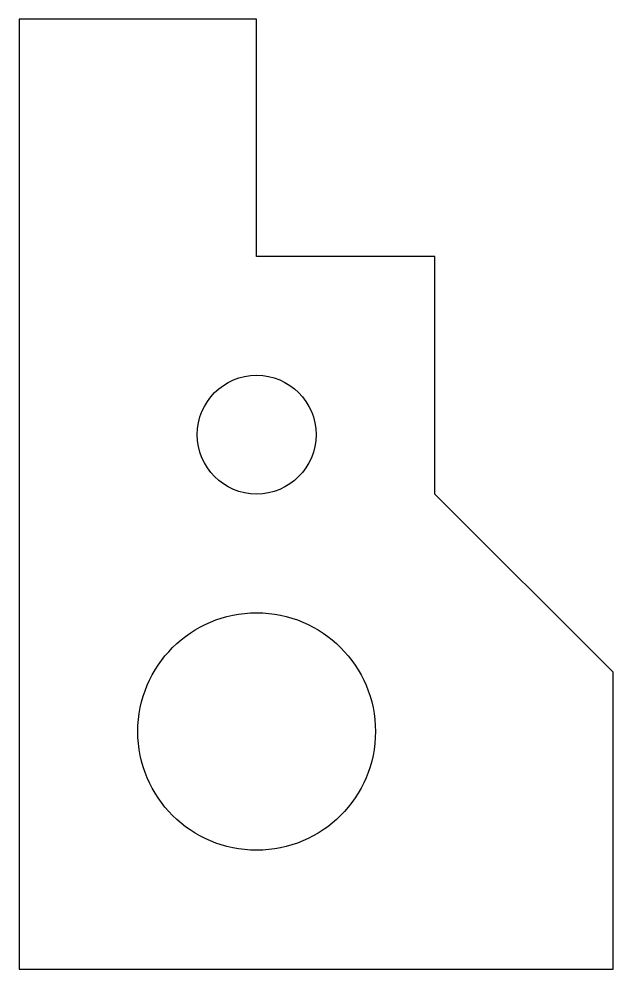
# Model space of a CAD drawing. Header units: centimetres. Extents: x 13 to 113, y 7 to 167.
import ezdxf

# ---------------------------------------------------------------- set-up
doc = ezdxf.new("R2010")
doc.units = ezdxf.units.CM
doc.header["$MEASUREMENT"] = 0

msp = doc.modelspace()

# ---------------------------------------------------------------- linework, layer by layer
for p, q in [((53.47, 166.52), (13.47, 166.52)), ((13.47, 166.52), (13.47, 6.52)), ((53.47, 126.52), (53.47, 166.52)), ((83.47, 126.52), (53.47, 126.52)), ((83.47, 86.52), (83.47, 126.52)), ((113.47, 56.52), (83.47, 86.52)), ((113.47, 6.52), (113.47, 56.52)), ((13.47, 6.52), (113.47, 6.52))]:
    msp.add_line(p, q)
for centre, radius in [((53.47, 96.52), 10), ((53.47, 46.52), 20)]:
    msp.add_circle(centre, radius)

doc.saveas('drawing.dxf')
